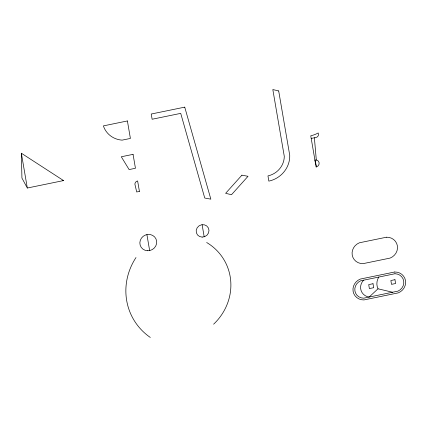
<?xml version="1.0" encoding="UTF-8"?>
<svg xmlns="http://www.w3.org/2000/svg" width="427" height="427" viewBox="0 0 427 427"><rect width="100%" height="100%" fill="white"/><g stroke="black" fill="none" stroke-linecap="round" stroke-linejoin="round"><path stroke-width="0.64" d="M378.776 277.07A13.045 12.324 -28.4 0 0 378.002 288.791L369.158 297.059A10.638 10.051 -28.4 0 1 361.061 290.493A10.638 10.051 -28.4 0 1 363.574 280.192M314.379 137.782L316.311 160.018A3.715 3.512 -28.4 0 1 316.599 166.872L316.108 167.005L310.749 135.775A25.535 24.125 -28.4 0 0 318.206 132.962L318.414 134.201A2.84 2.685 -28.4 0 1 316.103 137.425L311.208 138.433M27.323 188.024L63.543 180.578L21.35 153.224L21.937 178.07L27.323 188.024L21.35 153.224M316.311 160.018L314.918 160.045L316.599 166.872M62.219 180.498L63.543 180.578M378.002 288.791L392.573 292.244M202.11 224.693L204.191 236.82M146.904 234.588L149.647 250.569M150.304 337.453A62.636 59.188 -28.4 0 1 135.989 257.545M206.663 242.499A54.736 51.72 -28.4 0 1 213.628 324.194M241.917 175.166L225.627 193.314L231.493 194.717L248.018 176.303L241.917 175.166M184.736 107.14L151.233 114.025L152.129 119.245L180.722 113.368L204.741 198.027L210.842 199.163L184.736 107.14M127.401 120.953L103.387 125.89A22.748 21.494 -28.4 0 0 122.085 140.141L130.4 138.433L127.401 120.953M133.059 154.35L121.289 156.768L129.109 169.572L135.45 168.27L133.059 154.35M139.421 191.408L136.704 191.969L134.905 184.229A3.288 3.106 -28.4 0 1 137.627 180.968L139.421 191.408M386.526 237.204L359.475 242.766A11.332 10.712 -28.4 0 0 352.216 255.068A11.332 10.712 -28.4 0 0 363.062 263.646L390.113 258.084A11.332 10.712 -28.4 0 0 397.372 245.787A11.332 10.712 -28.4 0 0 386.526 237.204M394.66 271.999L360.367 279.05A11.332 10.712 -28.4 0 0 353.102 291.353A11.332 10.712 -28.4 0 0 363.948 299.93L398.242 292.879A11.332 10.712 -28.4 0 0 405.506 280.582A11.332 10.712 -28.4 0 0 394.66 271.999M394.959 273.739L360.666 280.79A9.522 8.999 -28.4 0 0 354.917 290.979A9.522 8.999 -28.4 0 0 363.649 298.19L397.943 291.139A9.522 8.999 -28.4 0 0 403.696 280.95A9.522 8.999 -28.4 0 0 394.959 273.739M373.006 283.725L368.704 284.606L369.382 288.583L373.689 287.702L373.006 283.725M394.959 279.69L390.86 280.534L391.516 284.355L395.615 283.512L394.959 279.69M278.687 90.951L272.821 89.547L284.291 156.389A20.09 18.985 -28.4 0 1 267.959 175.908L268.855 181.128A25.535 24.125 -28.4 0 0 289.725 155.268L278.687 90.951M202.152 237.102A6.501 6.143 -28.4 0 0 208.323 227.853A6.501 6.143 -28.4 0 0 197.221 227.671A6.501 6.143 -28.4 0 0 202.152 237.102M147.448 250.74A8.529 8.06 -28.4 0 0 155.951 238.858A8.529 8.06 -28.4 0 0 141.428 238.138A8.529 8.06 -28.4 0 0 147.448 250.74"/></g></svg>
